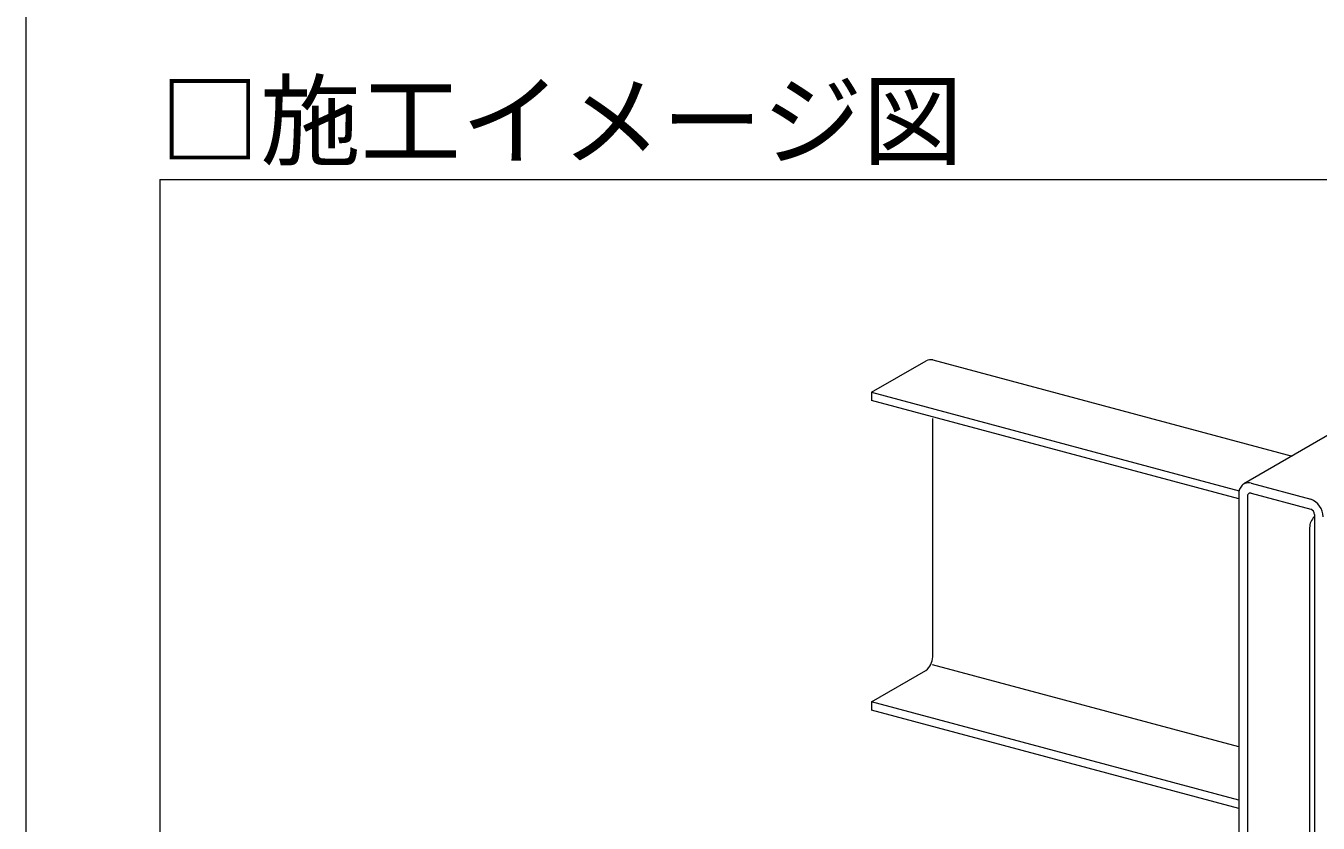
# Model space of a CAD drawing. Units: millimetres on the paper, with parts at other scales. Extents: x -195 to 195, y -135 to 132.
# Drawn here: x -195 to -156.4, y -48.48 to -24.65 of the extents above; entities that cross this region are included whole.
import ezdxf
from ezdxf.enums import TextEntityAlignment as Align

# ---------------------------------------------------------------- set-up
doc = ezdxf.new("R2010")
doc.units = ezdxf.units.MM
for name, color, linetype, lineweight in [('A-2_野縁受け', 3, 'Continuous', 18), ('A-A_クリップ', 7, 'Continuous', 18), ('F-3_野縁', 3, 'Continuous', 18)]:
    doc.layers.add(name, color=color, linetype=linetype, lineweight=lineweight)
doc.layers.add('F-6_文字', color=7, linetype='Continuous')
doc.styles.add('ＭＳ ゴシック', font='')
doc.styles.get('ＭＳ ゴシック').set_extended_font_data('MS Gothic')

msp = doc.modelspace()

# ---------------------------------------------------------------- linework, layer by layer
at = {"layer": 'A-2_野縁受け'}
for p, q in [((-169.736, -35.6), (-168.105, -34.658)), ((-167.912, -34.635), (-157.179, -37.511)), ((-169.736, -35.6), (-158.758, -38.542)), ((-169.736, -35.6), (-169.736, -35.85)), ((-158.772, -38.788), (-169.736, -35.85)), ((-167.912, -43.507), (-167.912, -36.389)), ((-169.736, -44.85), (-168.115, -43.914)), ((-158.772, -46.196), (-167.921, -43.745)), ((-169.736, -44.85), (-169.736, -45.1)), ((-158.772, -47.788), (-169.736, -44.85)), ((-158.772, -48.038), (-169.736, -45.1))]:
    msp.add_line(p, q, dxfattribs=at)
for centre, radius, start, end in [((-167.481, -35.487), 1.039, 127.58517, 127.58519), ((-167.979, -34.887), 0.261, 121.2785, 121.2786), ((-167.979, -34.887), 0.261, 75, 118.7215), ((-168.432, -43.502), 0.52, 307.5852, 359.422)]:
    msp.add_arc(centre, radius, start, end, dxfattribs=at)
at = {"layer": 'A-A_クリップ'}
for p, q in [((-155.549, -36.569), (-158.615, -38.339)), ((-158.402, -38.321), (-156.62, -38.798)), ((-158.772, -38.647), (-158.772, -50.73)), ((-158.511, -38.717), (-158.511, -50.579)), ((-158.403, -38.621), (-156.62, -39.098)), ((-156.512, -39.252), (-156.512, -53.39)), ((-156.654, -39.645), (-156.654, -49.506))]:
    msp.add_line(p, q, dxfattribs=at)
for centre, radius, start, end in [((-158.386, -38.644), 0.386, 135.9469, 180.336), ((-158.492, -38.552), 0.246, 111.7815, 134.1707), ((-158.487, -38.633), 0.323, 74.7629, 107.233), ((-158.398, -38.716), 0.114, 135.9469, 180.336), ((-158.429, -38.689), 0.0723, 111.7815, 134.1707), ((-158.427, -38.712), 0.0951, 74.7629, 107.233), ((-156.81, -39.325), 0.559, 0.228, 70.1466), ((-156.206, -39.647), 0.447, 133.0574, 180.2397), ((-156.676, -39.253), 0.165, 0.228, 70.1466)]:
    msp.add_arc(centre, radius, start, end, dxfattribs=at)
at = {"layer": 'F-3_野縁'}
for p, q in [((-195, 132.5), (-195, -132.5)), ((-191, -29.241), (-87.181, -29.241))]:
    msp.add_line(p, q, dxfattribs=at)
msp.add_lwpolyline([(-191, -29.241), (-191, -100.291), (-87.181, -100.291)], dxfattribs=at)

# ---------------------------------------------------------------- texts
at = {"layer": 'F-6_文字', "style": 'ＭＳ ゴシック'}
msp.add_text('□施工イメージ図', height=2.199, dxfattribs=at).set_placement((-191, -29.241), align=Align.BOTTOM_LEFT)

doc.saveas('drawing.dxf')
